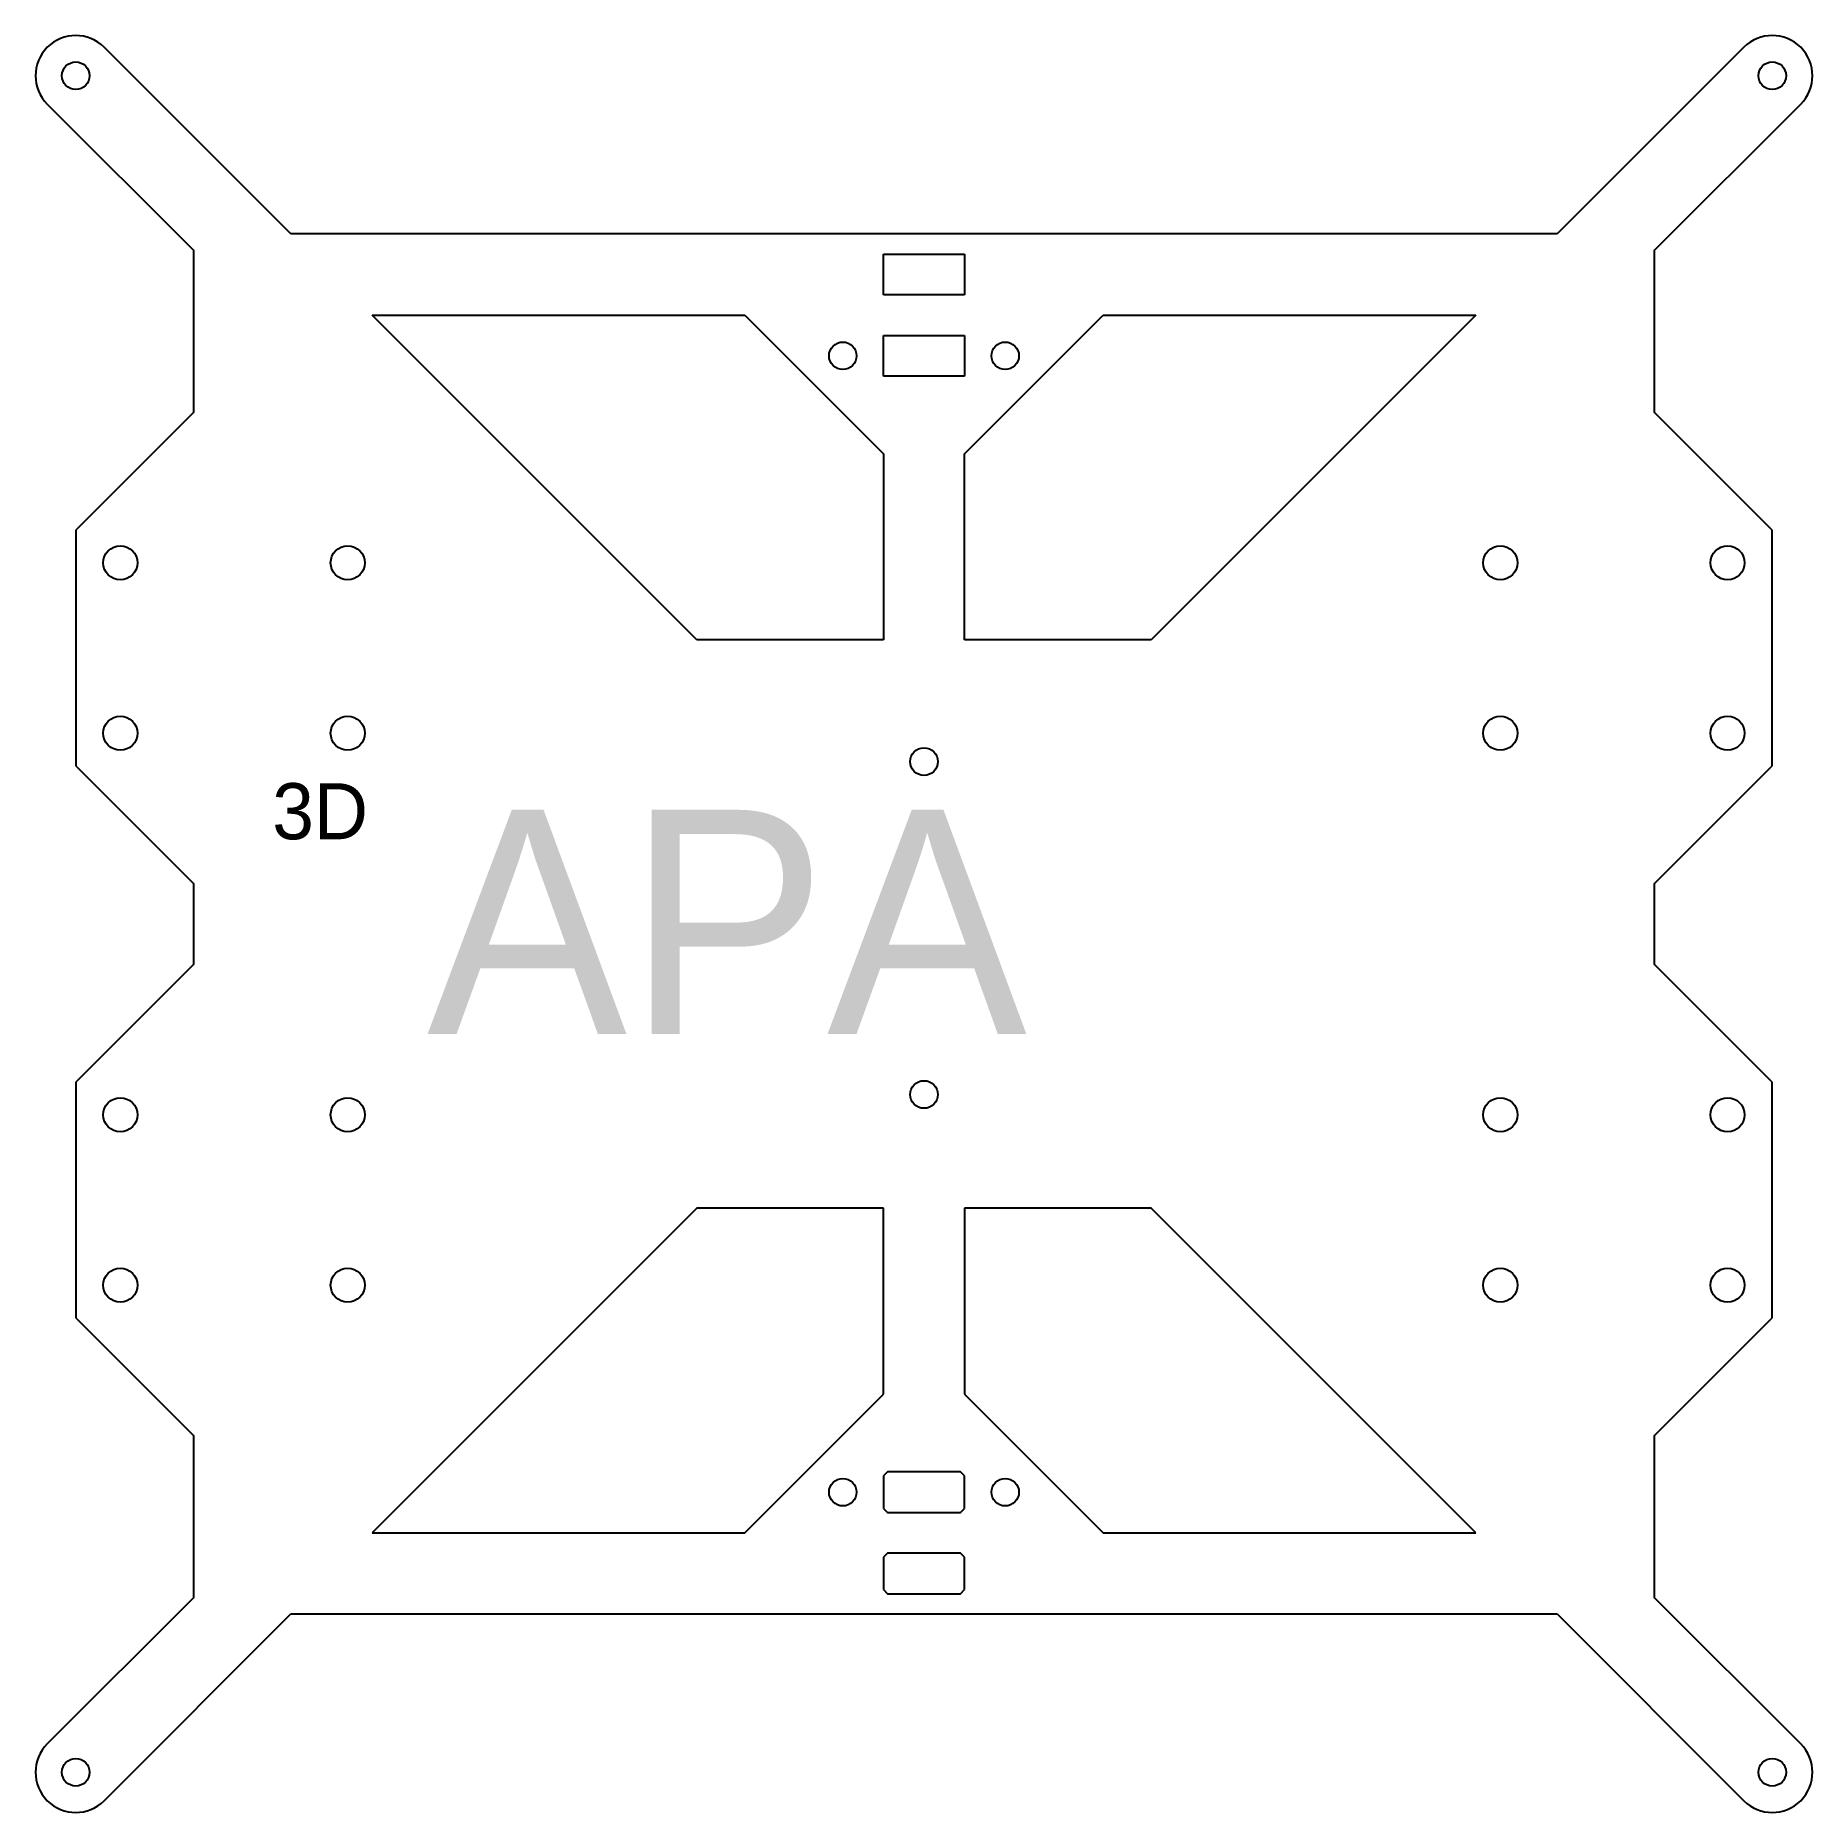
# Model space of a CAD drawing. Header units: millimetres. Extents: x -5 to 214, y -214 to 5.
import ezdxf

# ---------------------------------------------------------------- set-up
doc = ezdxf.new("R2010")
doc.units = ezdxf.units.MM
doc.layers.get('0').update_dxf_attribs({"linetype": 'CONTINUOUS'})
doc.layers.add('INTERIOR_LOOPS', color=7, linetype='CONTINUOUS')
doc.layers.add('OUTER_LOOP', color=7, linetype='CONTINUOUS')
doc.styles.add('Gemina 2 3D', font='gemina23d.ttf')

msp = doc.modelspace()

# ---------------------------------------------------------------- linework, layer by layer
at = {"layer": 'INTERIOR_LOOPS', "color": 3, "linetype": 'Continuous'}
for p, q in [((99.58, -27.02), (99.58, -22.02)), ((99.58, -22.02), (109.58, -22.02)), ((109.58, -22.02), (109.58, -27.02)), ((109.58, -27.02), (99.58, -27.02)), ((36.53, -29.52), (82.49, -29.52)), ((76.56, -69.55), (36.53, -29.52)), ((82.49, -29.52), (99.58, -46.61)), ((109.58, -46.61), (126.67, -29.52)), ((126.67, -29.52), (172.63, -29.52)), ((172.63, -29.52), (132.6, -69.55)), ((99.58, -37.03), (99.58, -32.02)), ((99.58, -32.02), (109.58, -32.02)), ((109.58, -32.02), (109.58, -37.03)), ((109.58, -37.03), (99.58, -37.03)), ((99.58, -46.61), (99.58, -69.55)), ((109.58, -69.55), (109.58, -46.61)), ((99.58, -69.55), (76.56, -69.55)), ((132.6, -69.55), (109.58, -69.55)), ((76.56, -139.61), (36.53, -179.64)), ((99.58, -139.61), (76.56, -139.61)), ((99.58, -162.55), (99.58, -139.61)), ((132.6, -139.61), (109.58, -139.61)), ((109.58, -139.61), (109.58, -162.55)), ((172.63, -179.64), (132.6, -139.61)), ((82.49, -179.64), (99.58, -162.55)), ((109.58, -162.55), (126.67, -179.64)), ((100.08, -172.13), (99.58, -172.63)), ((99.58, -172.63), (99.58, -176.63)), ((109.08, -172.13), (100.08, -172.13)), ((109.58, -172.63), (109.08, -172.13)), ((109.58, -176.63), (109.58, -172.63)), ((99.58, -176.63), (100.08, -177.13)), ((100.08, -177.13), (109.08, -177.13)), ((109.08, -177.13), (109.58, -176.63)), ((36.53, -179.64), (82.49, -179.64)), ((126.67, -179.64), (172.63, -179.64)), ((100.08, -182.14), (99.58, -182.64)), ((99.58, -182.64), (99.58, -186.64)), ((109.08, -182.14), (100.08, -182.14)), ((109.58, -182.64), (109.08, -182.14)), ((109.58, -186.64), (109.58, -182.64)), ((99.58, -186.64), (100.08, -187.14)), ((100.08, -187.14), (109.08, -187.14)), ((109.08, -187.14), (109.58, -186.64))]:
    msp.add_line(p, q, dxfattribs=at)
for centre, radius in [((0, 0), 1.7), ((209.16, 0), 1.7), ((94.57, -34.53), 1.7), ((114.59, -34.53), 1.7), ((5.5, -60.05), 2.1), ((33.53, -60.05), 2.1), ((175.63, -60.05), 2.1), ((203.65, -60.05), 2.1), ((5.5, -81.06), 2.1), ((33.53, -81.06), 2.1), ((175.63, -81.06), 2.1), ((203.65, -81.06), 2.1), ((104.58, -84.56), 1.7), ((104.58, -125.6), 1.7), ((5.5, -128.1), 2.1), ((33.53, -128.1), 2.1), ((175.63, -128.1), 2.1), ((203.65, -128.1), 2.1), ((5.5, -149.11), 2.1), ((33.53, -149.11), 2.1), ((175.63, -149.11), 2.1), ((203.65, -149.11), 2.1), ((94.57, -174.63), 1.7), ((114.59, -174.63), 1.7), ((0, -209.16), 1.7), ((209.16, -209.16), 1.7)]:
    msp.add_circle(centre, radius, dxfattribs=at)
at = {"layer": 'OUTER_LOOP', "color": 3, "linetype": 'Continuous'}
for p, q in [((26.52, -19.51), (3.5, 3.5)), ((205.66, 3.5), (182.64, -19.51)), ((-3.5, -3.5), (14.51, -21.52)), ((194.65, -21.52), (212.66, -3.5)), ((182.64, -19.51), (26.52, -19.51)), ((14.51, -21.52), (14.51, -41.53)), ((194.65, -41.53), (194.65, -21.52)), ((14.51, -41.53), (0, -56.04)), ((209.16, -56.04), (194.65, -41.53)), ((0, -56.04), (0, -85.06)), ((209.16, -85.06), (209.16, -56.04)), ((0, -85.06), (14.51, -99.58)), ((194.65, -99.58), (209.16, -85.06)), ((14.51, -99.58), (14.51, -109.58)), ((194.65, -109.58), (194.65, -99.58)), ((14.51, -109.58), (0, -124.09)), ((209.16, -124.09), (194.65, -109.58)), ((0, -124.09), (0, -153.12)), ((209.16, -153.12), (209.16, -124.09)), ((0, -153.12), (14.51, -167.63)), ((194.65, -167.63), (209.16, -153.12)), ((14.51, -167.63), (14.51, -187.64)), ((194.65, -187.64), (194.65, -167.63)), ((14.51, -187.64), (-3.5, -205.66)), ((212.66, -205.66), (194.65, -187.64)), ((3.5, -212.66), (26.52, -189.64)), ((26.52, -189.64), (182.64, -189.64)), ((182.64, -189.64), (205.66, -212.66))]:
    msp.add_line(p, q, dxfattribs=at)
for centre, start, end in [((0, 0), 45, 225), ((209.16, 0), 315, 135), ((0, -209.16), 135, 315), ((209.16, -209.16), 225, 45)]:
    msp.add_arc(centre, 4.95, start, end, dxfattribs=at)

# ---------------------------------------------------------------- texts
at = {"style": 'Gemina 2 3D'}
for s, height, p in [('3D', 6.91, (24.23, -94.13)), ('APA', 27.639, (43.31, -118.14))]:
    msp.add_text(s, height=height, dxfattribs=at).set_placement(p)

doc.saveas('drawing.dxf')
